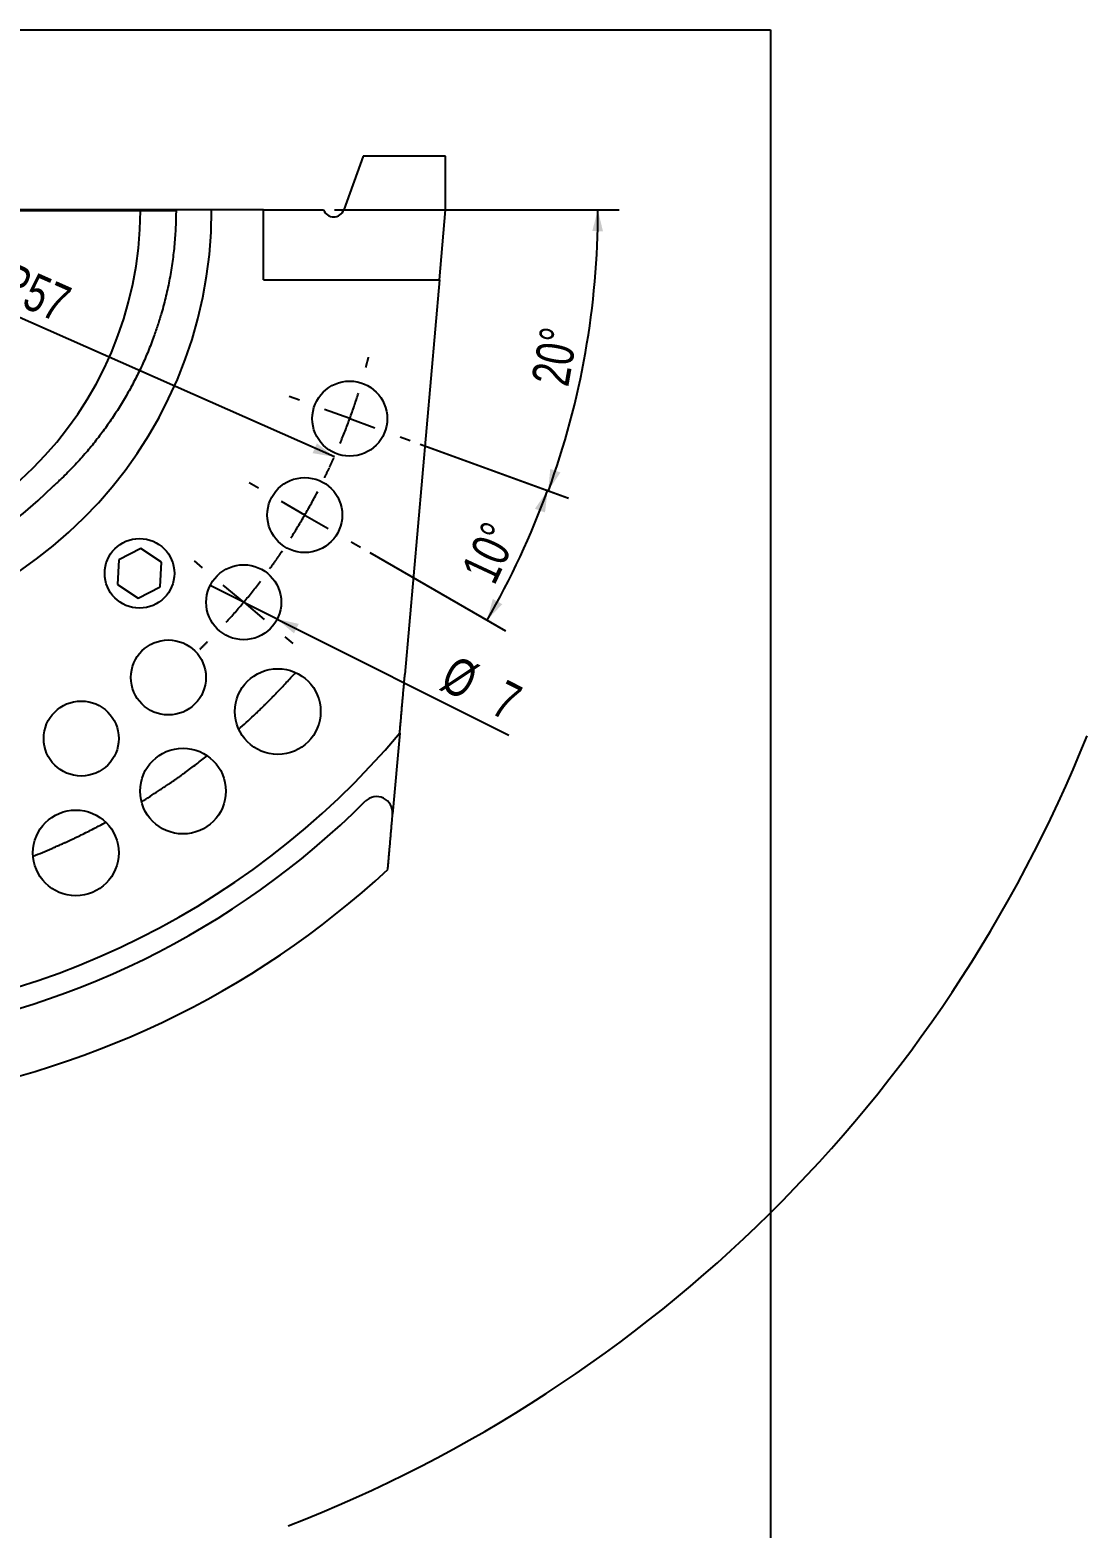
# Model space of a CAD drawing. Header units: millimetres. Extents: x 8 to 862, y 8 to 585.
# Drawn here: x 762.9 to 861.5, y 445.1 to 585 of the extents above; entities that cross this region are included whole.
import ezdxf

# ---------------------------------------------------------------- set-up
doc = ezdxf.new("R2010")
doc.units = ezdxf.units.MM
doc.linetypes.add('CENTERX2', pattern=[20.32, 12.7, -2.54, 2.54, -2.54])
doc.layers.add('CENTERLINE', color=4, linetype='CENTERX2')
doc.layers.add('DIMENSIONS', color=2, linetype='Continuous')
doc.layers.add('OUTLINE', color=7, linetype='Continuous', lineweight=25)
doc.styles.add('SLDTEXTSTYLE0', font='TXT', dxfattribs={"width": 0.75})
doc.dimstyles.new('SLDDIMSTYLE23', dxfattribs={"dimtxt": 3.5, "dimasz": 2, "dimexe": 0, "dimexo": 0.0625, "dimgap": 0.875, "dimtad": 1, "dimrnd": 1e-09, "dimzin": 12, "dimdsep": 46, "dimtxsty": 'SLDTEXTSTYLE0', "dimsah": 1, "dimcen": 0, "dimadec": 0, "dimazin": 3, "dimtfac": 1, "dimtofl": 0, "dimtmove": 0, "dimatfit": 3, "dimfxl": 0, "dimfrac": 2, "dimtolj": 1, "dimtzin": 12, "dimarcsym": 0})
doc.dimstyles.new('SLDDIMSTYLE35', dxfattribs={"dimtxt": 3.5, "dimasz": 2, "dimexe": 0, "dimexo": 0.0625, "dimgap": 0.875, "dimtad": 1, "dimrnd": 1e-09, "dimzin": 12, "dimdsep": 46, "dimtxsty": 'SLDTEXTSTYLE0', "dimblk1": 'NONE', "dimsah": 1, "dimcen": 0, "dimadec": 0, "dimazin": 3, "dimtfac": 1, "dimtmove": 0, "dimatfit": 3, "dimldrblk": 'NONE', "dimfxl": 0, "dimfrac": 2, "dimtolj": 1, "dimtzin": 12, "dimarcsym": 0})
doc.dimstyles.new('SLDDIMSTYLE8', dxfattribs={"dimtxt": 3.5, "dimasz": 2, "dimexe": 0, "dimexo": 0.0625, "dimgap": 0.875, "dimtad": 1, "dimdec": 4, "dimzin": 12, "dimdsep": 46, "dimtxsty": 'SLDTEXTSTYLE0', "dimsah": 1, "dimcen": 0.09, "dimazin": 3, "dimtfac": 1, "dimtofl": 0, "dimtmove": 0, "dimatfit": 3, "dimfxl": 0, "dimfrac": 2, "dimtolj": 1, "dimtzin": 12, "dimarcsym": 0})

# ---------------------------------------------------------------- blocks, each defined once
blk = doc.blocks.new('_D_86')
at = {"layer": 'DIMENSIONS'}
for p, q in [((799.31, 546.32), (813.07, 541.31)), ((794.59, 536.21), (807.27, 528.89))]:
    blk.add_line(p, q, dxfattribs=at)
blk.add_arc((739.17, 568.21), 76.64, 330, 340, dxfattribs=at)
for points in [[(811.19, 542), (810.01, 540.3), (810.95, 539.95)], [(805.54, 529.89), (806.96, 531.39), (806.08, 531.88)]]:
    blk.add_solid(points, dxfattribs=at)
at = {"layer": 'DIMENSIONS', "insert": (803.05, 534.53), "char_height": 3.5, "attachment_point": 1, "rotation": 65, "style": 'SLDTEXTSTYLE0'}
blk.add_mtext('10°', dxfattribs=at)
blk = doc.blocks.new('_D_87')
at = {"layer": 'DIMENSIONS'}
blk.add_line((791.29, 545.14), (739.17, 568.21), dxfattribs=at)
blk.add_arc((739.17, 568.21), 131.85, 291.267, 338.1374, dxfattribs=at)
blk.add_solid([(791.29, 545.14), (789.66, 546.41), (789.26, 545.49)], dxfattribs=at)
at = {"layer": 'DIMENSIONS', "insert": (761.08, 563.43), "char_height": 3.5, "attachment_point": 1, "rotation": 336.1278, "style": 'SLDTEXTSTYLE0'}
blk.add_mtext('R57', dxfattribs=at)
blk = doc.blocks.new('_D_92')
at = {"layer": 'DIMENSIONS'}
for p, q in [((791.29, 568.21), (817.88, 568.21)), ((799.31, 546.32), (813.13, 541.29))]:
    blk.add_line(p, q, dxfattribs=at)
blk.add_arc((739.17, 568.21), 76.72, 340, 0, dxfattribs=at)
for points in [[(815.88, 568.21), (815.36, 566.22), (816.36, 566.2)], [(811.25, 541.97), (812.39, 543.69), (811.44, 544.02)]]:
    blk.add_solid(points, dxfattribs=at)
at = {"layer": 'DIMENSIONS', "insert": (809.66, 552.2), "char_height": 3.5, "attachment_point": 1, "rotation": 80, "style": 'SLDTEXTSTYLE0'}
blk.add_mtext('20°', dxfattribs=at)
blk = doc.blocks.new('_D_93')
at = {"layer": 'DIMENSIONS'}
for q in [(779.7, 533.14), (807.57, 519.17)]:
    blk.add_line((785.96, 530), q, dxfattribs=at)
blk.add_solid([(785.96, 530), (787.52, 528.66), (787.97, 529.55)], dxfattribs=at)
at = {"layer": 'DIMENSIONS', "char_height": 3.5, "attachment_point": 1, "rotation": 333.3894, "style": 'SLDTEXTSTYLE0'}
for s, insert in [('%%c', (802.55, 526.71)), ('7', (807.3, 524.4))]:
    blk.add_mtext(s, dxfattribs=dict(at, insert=insert))
blk = doc.blocks.new('_None')
blk = doc.blocks.new('SW_CENTERMARKSYMBOL_1')
at = {"layer": 'CENTERLINE', "color": 0}
for p, q in [((-4.7, 1.71), (-5.64, 2.05)), ((0, 0), (-2.35, 0.86)), ((0, 0), (2.35, -0.86)), ((4.7, -1.71), (5.64, -2.05)), ((-8.53, -6.5), (-9.4, -6)), ((-4.2, -9), (-6.36, -7.75)), ((-4.2, -9), (-2.03, -10.25)), ((0.13, -11.5), (1, -12)), ((-13.73, -13.93), (-14.49, -13.29)), ((-9.9, -17.14), (-11.81, -15.54)), ((-9.9, -17.14), (-7.98, -18.75)), ((-6.07, -20.36), (-5.3, -21))]:
    blk.add_line(p, q, dxfattribs=at)
for start, end in [(345.0259, 346.0311), (340, 342.513), (337.487, 340), (335.0259, 336.0311), (333.9689, 334.9741), (330, 332.513), (327.487, 330), (325.0259, 326.0311), (323.9689, 324.9741), (320, 322.513), (317.487, 320), (313.9689, 314.9741)]:
    blk.add_arc((-53.56, 19.5), 57, start, end, dxfattribs=at)

msp = doc.modelspace()

# ---------------------------------------------------------------- linework, layer by layer
at = {"layer": 'OUTLINE'}
for p, q in [((8, 585), (832, 585)), ((832, 585), (832, 8)), ((793.9859, 573.20876), (792.16604, 568.20876)), ((801.66604, 573.20876), (793.9859, 573.20876)), ((801.66604, 568.20876), (801.66604, 573.20876)), ((773.18472, 568.10876), (758.47006, 568.10876)), ((764.612, 568.20876), (761.612, 568.20876)), ((766.12362, 568.20876), (764.612, 568.20876)), ((764.612, 568.20876), (764.612, 568.12973)), ((764.6226, 568.16918), (764.612, 568.12973)), ((764.612, 568.12973), (764.612, 568.10876)), ((767.04192, 568.20876), (766.12362, 568.20876)), ((769.2013, 568.20876), (767.04192, 568.20876)), ((769.2013, 568.20876), (769.1745, 568.10876)), ((769.28281, 568.20876), (769.2013, 568.20876)), ((776.51604, 568.20876), (769.28281, 568.20876)), ((776.51373, 568.10876), (773.18472, 568.10876)), ((779.83726, 568.20876), (776.51604, 568.20876)), ((784.66605, 568.20876), (779.83726, 568.20876)), ((784.66605, 561.65876), (784.66605, 568.20876)), ((784.66605, 568.20876), (787.66605, 568.20876)), ((787.66605, 568.20876), (790.28666, 568.20876)), ((801.09299, 561.65876), (801.66604, 568.20876)), ((784.66605, 561.65876), (801.09299, 561.65876)), ((801.09299, 561.65876), (797.86972, 524.81662)), ((773.23798, 536.57333), (771.17578, 535.53377)), ((775.16936, 535.3072), (773.23798, 536.57333)), ((771.17578, 535.53377), (771.04498, 533.22807)), ((775.03856, 533.00151), (775.16936, 535.3072)), ((771.04498, 533.22807), (772.97637, 531.96195)), ((772.97637, 531.96195), (775.03856, 533.00151)), ((797.39192, 519.35525), (796.72992, 511.78856)), ((796.67563, 511.168), (796.72992, 511.78856))]:
    msp.add_line(p, q, dxfattribs=at)
for centre, radius in [((792.72852, 548.71361), 3.5), ((788.52949, 539.70876), 3.5), ((773.10717, 534.26764), 3.25), ((782.83058, 531.56987), 3.5), ((775.80494, 524.54423), 3.5), ((786.01187, 521.36294), 4), ((767.66604, 518.84532), 3.5), ((777.16548, 513.93994), 4), ((767.1645, 508.16587), 4)]:
    msp.add_circle(centre, radius, dxfattribs=at)
for centre, radius, start, end in [((739.16604, 568.20876), 40.67122, 180, 0), ((739.16604, 568.20876), 34.01882, 180.168424, 359.831576), ((791.22635, 568.55078), 1, 200, 340), ((739.16604, 568.20876), 36.55, 225, 315), ((739.16604, 568.20876), 76, 219.9913068, 320.0086932), ((795.23562, 511.91929), 1.5, 355, 134.8878689), ((739.16604, 568.20876), 77.95, 277.3706368, 314.8878689), ((739.16604, 568.20876), 84, 278.0127777, 312.8351284)]:
    msp.add_arc(centre, radius, start, end, dxfattribs=at)
msp.add_ellipse((761.6226, 557.01261), major_axis=(2.99076, 11.19598), ratio=0.021013182, start_param=6.204683678, end_param=6.288798462, dxfattribs=at)
for points, knots in [([(776.51604, 568.20876), (776.50885, 567.67227), (776.49445, 566.59899), (776.3785, 564.99268), (776.19268, 563.38258), (775.92824, 561.77246), (775.58675, 560.16599), (775.21142, 558.7401), (774.83144, 557.48998), (774.58078, 556.77337), (774.45539, 556.41487)], [0, 0, 0, 0, 0.133759248, 0.267590275, 0.40134952, 0.53777861, 0.674283868, 0.810712945, 0.90530577, 1, 1, 1, 1]), ([(774.45539, 556.41487), (774.27642, 555.9373), (773.9319, 555.01799), (773.34855, 553.6859), (772.73208, 552.41113), (772.06342, 551.1629), (771.33838, 549.93173), (770.55558, 548.72064), (769.71511, 547.53231), (768.82622, 546.38042), (768.03474, 545.43884), (767.36361, 544.69085), (766.82871, 544.1209), (766.28122, 543.56327), (765.81533, 543.10957), (765.48608, 542.79951), (765.29713, 542.62455), (765.16572, 542.50417), (765.07032, 542.41768), (765.02529, 542.37706), (765.01263, 542.36566), (765.01135, 542.36451), (765.0108, 542.36401)], [0, 0, 0, 0, 0.088958312, 0.171244717, 0.253599821, 0.335954569, 0.41824062, 0.502848351, 0.58753343, 0.672214761, 0.756817615, 0.802351542, 0.847884677, 0.893578444, 0.939260899, 0.962138787, 0.973651039, 0.985149226, 0.994668078, 0.99739822, 0.998876162, 1, 1, 1, 1]), ([(782.36886, 519.71114), (782.60118, 519.9198), (783.06577, 520.33706), (783.62337, 520.85688), (784.04487, 521.25722), (784.3297, 521.53113), (784.58733, 521.78195), (784.81611, 522.00706), (785.01274, 522.20217), (785.2247, 522.41426), (785.44776, 522.63969), (785.67795, 522.87467), (785.98528, 523.19158), (786.36425, 523.58823), (786.80855, 524.06301), (787.24022, 524.53316), (787.52255, 524.84839), (787.66367, 525.00595)], [0, 0, 0, 0, 0.131051916, 0.262071346, 0.314318127, 0.366568296, 0.418689324, 0.452475062, 0.486339632, 0.520050459, 0.561360516, 0.602882953, 0.644373141, 0.733156644, 0.822044664, 0.911052896, 1, 1, 1, 1]), ([(797.39283, 519.36574), (797.39344, 519.37266), (797.39468, 519.3868), (797.40434, 519.49719), (797.41873, 519.6618), (797.43571, 519.85583), (797.45364, 520.06078), (797.47153, 520.26519), (797.49077, 520.48519), (797.51554, 520.76826), (797.54618, 521.11848), (797.58325, 521.54211), (797.62175, 521.98228), (797.6649, 522.47548), (797.71234, 523.01769), (797.76421, 523.61062), (797.81674, 524.21103), (797.85206, 524.61475), (797.86972, 524.81662)], [0, 0, 0, 0, 0.05133151, 0.104783301, 0.156044456, 0.208579538, 0.248770522, 0.288975987, 0.33024555, 0.371523836, 0.439264201, 0.507031702, 0.57650382, 0.645989046, 0.733762804, 0.821550942, 0.910772777, 1, 1, 1, 1]), ([(773.29098, 512.94584), (773.55601, 513.11098), (774.086, 513.44123), (774.72539, 513.85633), (775.21001, 514.17739), (775.53808, 514.39768), (775.83535, 514.59995), (776.09974, 514.78192), (776.32727, 514.93992), (776.57283, 515.11199), (776.83165, 515.29524), (777.09915, 515.4867), (777.45684, 515.74541), (777.89892, 516.07024), (778.41893, 516.46065), (778.92568, 516.8487), (779.25846, 517.11011), (779.42479, 517.24078)], [0, 0, 0, 0, 0.131052174, 0.262071585, 0.314318411, 0.366568835, 0.418689565, 0.452475299, 0.486339788, 0.520050495, 0.56136054, 0.602883176, 0.644373155, 0.733156871, 0.822044908, 0.911052763, 1, 1, 1, 1]), ([(763.17624, 507.85967), (763.46592, 507.97629), (764.04521, 508.20949), (764.74696, 508.50725), (765.27997, 508.73928), (765.64131, 508.89926), (765.96919, 509.04683), (766.26116, 509.18013), (766.51267, 509.29622), (766.78438, 509.42303), (767.07109, 509.55856), (767.36777, 509.70065), (767.76495, 509.89332), (768.25673, 510.13645), (768.83662, 510.43063), (769.40306, 510.72479), (769.77618, 510.92444), (769.96267, 511.02423)], [0, 0, 0, 0, 0.1310520939, 0.2620715191, 0.3143182294, 0.3665686826, 0.4186895753, 0.4524752109, 0.4863399749, 0.520050573, 0.5613607226, 0.6028831002, 0.6443731638, 0.7331568036, 0.8220448833, 0.9110528706, 1, 1, 1, 1]), ([(796.27689, 506.61046), (796.27708, 506.61259), (796.27759, 506.61838), (796.28298, 506.68008), (796.29323, 506.79727), (796.30649, 506.94873), (796.3213, 507.11805), (796.34041, 507.33643), (796.36438, 507.61041), (796.39337, 507.94175), (796.42923, 508.35167), (796.47246, 508.84578), (796.52302, 509.42369), (796.57413, 510.0079), (796.62512, 510.59077), (796.65879, 510.97559), (796.67563, 511.168)], [0, 0, 0, 0, 0.034645699, 0.094052544, 0.153498331, 0.202325845, 0.251335788, 0.300230758, 0.368260102, 0.436548251, 0.50469604, 0.605471555, 0.706623182, 0.807560668, 0.903774931, 1, 1, 1, 1])]:
    msp.add_open_spline(points, degree=3, knots=knots, dxfattribs=at)

# ---------------------------------------------------------------- block references
at = {"layer": 'CENTERLINE'}
msp.add_blockref('SW_CENTERMARKSYMBOL_1', (792.72852, 548.71361), dxfattribs=at)

# ---------------------------------------------------------------- dimensions: what is measured, and where the dimension line sits
at = {"layer": 'DIMENSIONS'}
dim = msp.add_radius_dim(center=(739.16604, 568.20876), mpoint=(791.28972, 545.14098), dimstyle='SLDDIMSTYLE23', dxfattribs=at)
dim.commit()
dim.dimension.update_dxf_attribs({"geometry": '_D_87', "text_midpoint": (763.05269, 557.63754), "dimtype": 164})
for base, line2, picture, middle in [((814.7158, 554.8873), ((776.51604, 568.20876), (790.28666, 568.20876)), '_D_92', (814.7158, 554.8873)), ((808.62887, 535.81771), ((793.72565, 536.70876), (783.33334, 542.70876)), '_D_86', (808.62887, 535.81771))]:
    dim = msp.add_angular_dim_2l(base=base, line1=((798.36668, 546.66149), (787.09037, 550.76574)), line2=line2, dimstyle='SLDDIMSTYLE8', dxfattribs=at)
    dim.commit()
    dim.dimension.update_dxf_attribs({"geometry": picture, "text_midpoint": middle, "dimtype": 162})
dim = msp.add_diameter_dim_2p(p1=(779.70133, 533.1376), p2=(785.95983, 530.00214), dimstyle='SLDDIMSTYLE35', dxfattribs=at)
dim.commit()
dim.dimension.update_dxf_attribs({"geometry": '_D_93', "text_midpoint": (804.20294, 520.86247), "dimtype": 163})

doc.saveas('drawing.dxf')
